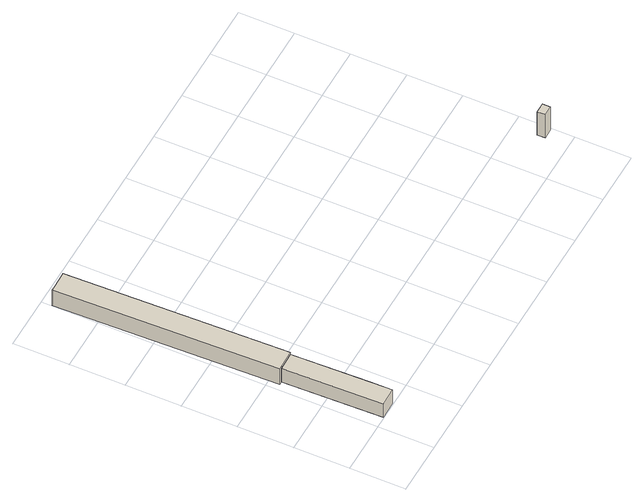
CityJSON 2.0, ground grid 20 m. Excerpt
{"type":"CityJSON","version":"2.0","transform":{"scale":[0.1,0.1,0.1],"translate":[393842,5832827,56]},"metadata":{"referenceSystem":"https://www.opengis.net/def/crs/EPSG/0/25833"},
"CityObjects":{
"building1":{"type":"Building","attributes":{"Gemeindeschluessel":"11000003","BezugspunktDach":"2200","function":"51009_1610","measuredHeight":6.34,"storeysAboveGround":0},"address":[{"country":"Germany","locality":"Berlin"}],"geometry":[{"type":"Solid","lod":"1","boundaries":[[[[0,1,2,3,4]],[[5,6,7,8,9]],[[5,9,4,3]],[[6,5,3,2]],[[7,6,2,1]],[[8,7,1,0]],[[9,8,0,4]]]]}]},
"building2":{"type":"Building","attributes":{"Gemeindeschluessel":"11000003","BezugspunktDach":"2200","function":"51009_1610","measuredHeight":7.31,"storeysAboveGround":0},"address":[{"country":"Germany","locality":"Berlin"}],"geometry":[{"type":"Solid","lod":"1","boundaries":[[[[10,11,12,13,14,15]],[[16,17,5,9,18,19]],[[16,19,15,14]],[[17,16,14,13]],[[5,17,13,12]],[[9,5,12,11]],[[18,9,11,10]],[[19,18,10,15]]]]}]},
"building3":{"type":"Building","attributes":{"Gemeindeschluessel":"11000003","BezugspunktDach":"2200","function":"51009_1610","measuredHeight":10.9,"storeysAboveGround":0},"address":[{"country":"Germany","locality":"Berlin"}],"geometry":[{"type":"Solid","lod":"1","boundaries":[[[[20,21,22,23]],[[24,25,26,27]],[[24,27,23,22]],[[25,24,22,21]],[[26,25,21,20]],[[27,26,20,23]]]]}]}
},
"vertices":[
[46,3,66],[113,5,66],[111,82,66],[104,364,66],[37,362,66],[104,364,2],[111,82,2],[113,5,2],[46,3,2],[37,362,2],
[24,362,75],[37,362,75],[104,364,75],[84,1165,75],[17,1163,75],[4,1163,75],[17,1163,2],[84,1165,2],[24,362,2],[4,1163,2],
[1356,84,112],[1393,85,112],[1393,114,112],[1355,113,112],[1393,114,3],[1393,85,3],[1356,84,3],[1355,113,3]
]}
